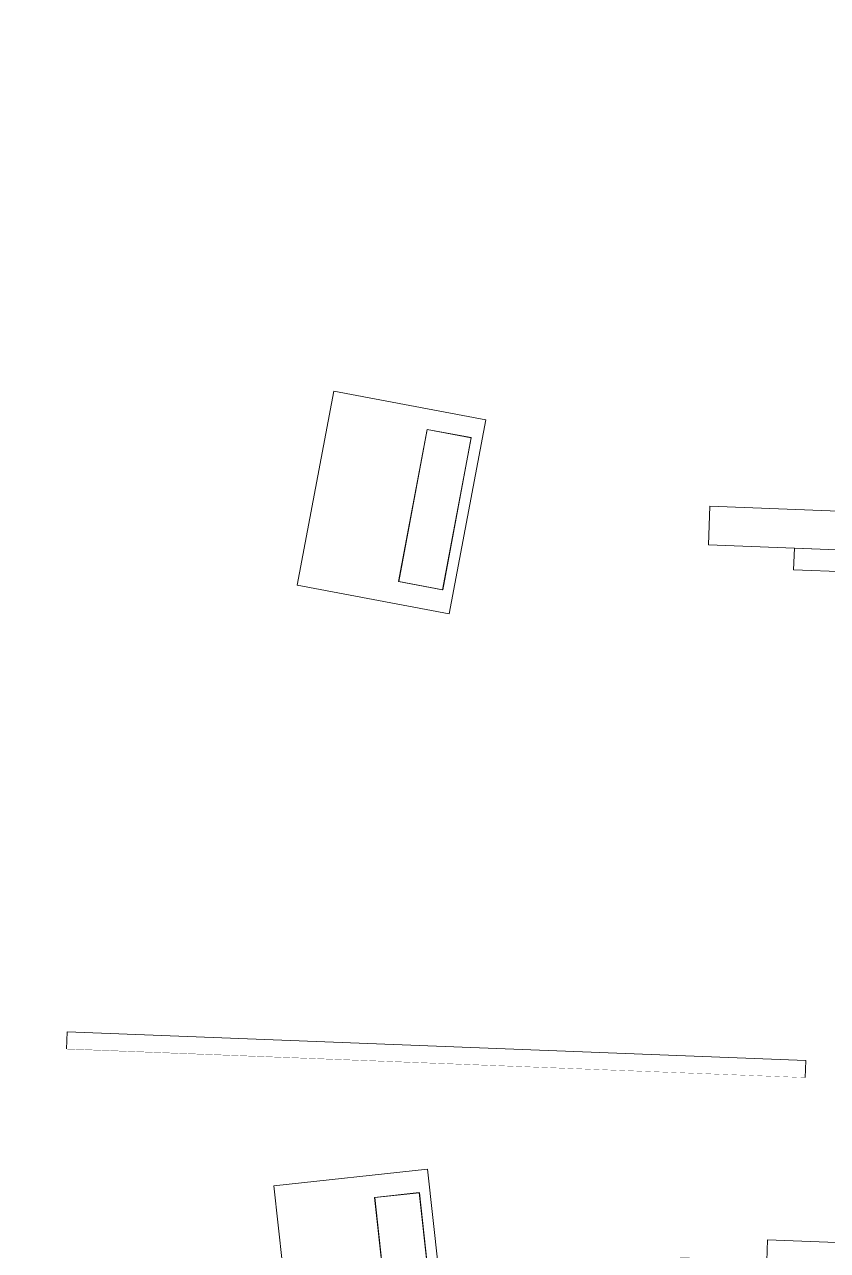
# Model space of a CAD drawing. Header units: millimetres. Extents: x 17924 to 83548, y -4690 to 56252.
# Drawn here: x 65167 to 66101, y 20306 to 21733 of the extents above; entities that cross this region are included whole.
import ezdxf

# ---------------------------------------------------------------- set-up
doc = ezdxf.new("R2010")
doc.units = ezdxf.units.MM
doc.header["$MEASUREMENT"] = 0
for name, color, linetype, lineweight in [('FURN-FILE', 211, 'Continuous', 0), ('FURN-STOR', 213, 'Continuous', 0), ('FURN-WKST', 42, 'Continuous', 13), ('FURN-WKST-SCRN', 92, 'Continuous', 13)]:
    doc.layers.add(name, color=color, linetype=linetype, lineweight=lineweight)

# ---------------------------------------------------------------- blocks, each defined once
blk = doc.blocks.new('*U321')
at = {"color": 0, "linetype": 'ByBlock', "lineweight": -2}
blk.add_wipeout([(-903.1903323073493, -65.17210588034504), (-887.7446711558005, 334.52957231422283), (910.9133117798488, 265.023579532477), (895.4676506283145, -134.67809866205425)], dxfattribs=at)
at = {"color": 0, "linetype": 'ByBlock', "lineweight": -2, "flags": 128}
for points in [[(30.79734058619943, 279.0191949113505), (31.56962920153455, 299.0042786063132), (890.9282280848711, 265.7958681477867), (890.155939469565, 245.8107844528095), (30.79734058619943, 279.0191949113505)], [(-883.2047982233125, -65.94441189899226), (-882.4325096080574, -45.95932820405869), (-23.07391072464816, -79.16773866259973), (-23.84619933996873, -99.15282235755149), (-883.2047982233125, -65.94441189899226)]]:
    blk.add_lwpolyline(points, close=True, dxfattribs=at)
blk = doc.blocks.new('Spine 1800x400_18')
at = {"color": 0, "linetype": 'ByBlock', "lineweight": -2, "extrusion": (0, 0, -1), "rotation": 2.212849044904996}
blk.add_blockref('*U321', (-900.0000621421932, 100.0019586063027), dxfattribs=at)
blk = doc.blocks.new('ws 2400_10')
at = {"color": 0, "linetype": 'ByBlock', "lineweight": -2}
blk.add_wipeout([(-0.0008488859166391194, 749.9999999995237), (2400.002431522466, 750.0027164382302), (2400.0032804084044, 0.0027164387067841744), (0, -3.637978807091713e-12)], dxfattribs=at)
blk = doc.blocks.new('ws 2400_13')
at = {"color": 0, "linetype": 'ByBlock', "lineweight": -2}
blk.add_wipeout([(-0.0008488859020872042, 749.9999999995234), (2400.0024315224655, 750.0027164382338), (2400.003280408404, 0.0027164387065568008), (-1.4551915228366852e-11, 0)], dxfattribs=at)
blk = doc.blocks.new('*U791')
at = {"color": 0, "linetype": 'ByBlock', "lineweight": -2, "flags": 128}
for points in [[(3.637875235297543, 105.9297435535045), (229.6395514689575, 63.21836622041155), (196.2132561646868, -113.6525108320347), (-29.78842006887498, -70.94113349886902), (3.637875235297543, 105.9297435535045)], [(-1.817887515913753, -63.13799520104658), (175.1252945630767, -96.57795521485968), (184.7994481938949, -45.38843445455132), (7.856266114846221, -11.94847444069455), (-1.817887515913753, -63.13799520104658)], [(-1.579579557292163, -63.5735482716118), (175.4262480723701, -96.68030883687607), (185.0040073696655, -45.47266476890945), (7.998179740017804, -12.3659042037616), (-1.579579557292163, -63.5735482716118)]]:
    blk.add_lwpolyline(points, close=True, dxfattribs=at)
blk = doc.blocks.new('*U795')
at = {"color": 0, "linetype": 'ByBlock', "lineweight": -2}
for p, q in [((-77.3504602601788, 248.9608467578073), (-77.92972024992196, 233.9718910320807)), ((7.036208975521731, 245.6996575158846), (-77.3504602601788, 248.9608467578073)), ((6.45694898570946, 230.7107017901581), (-77.92972024992196, 233.9718910320807)), ((-95.50056195680008, -220.6919439465055), (-96.07982194657234, -235.6808996721738)), ((-11.11389272112501, -223.95313318837), (-95.50056195680008, -220.6919439465055)), ((-11.69315271090818, -238.9420889140383), (-96.07982194657234, -235.6808996721738))]:
    blk.add_line(p, q, dxfattribs=at)
at = {"color": 0, "linetype": 'ByBlock', "lineweight": -2, "extrusion": (0, 0, -1), "flags": 128}
for points in [[(-80.3876017323164, 460.5289075268884), (-63.00983924708999, 10.86119856241567), (-107.9767064242405, 9.123418593037059), (-125.3544689094924, 458.7911275575316), (-80.3876017323164, 460.5289075268884)], [(-76.5258870413054, 360.6030174418265), (-66.87155390752378, 110.7870886486853), (-41.88996103139289, 111.7525219649833), (-51.54429416520725, 361.5684507581391), (-76.5258870413054, 360.6030174418265)], [(103.4398813457701, 291.22905686593), (37.70445010518233, 288.6886593941817), (41.46800191511647, 191.3028353341142), (107.2034331556752, 193.8432328058407), (103.4398813457701, 291.22905686593)], [(-47.19984427113377, 249.1512827838087), (-46.23441092546273, 224.1696899393282), (-6.263862322448404, 225.7143832149595), (-7.229295638757321, 250.6959760910395), (-47.19984427113377, 249.1512827838087)], [(-62.23750003566602, -9.123883177293465), (-44.85973755041414, -458.7915921418171), (-89.82660472747011, -460.5293721111666), (-107.2043672130494, -10.86166314670845), (-62.23750003566602, -9.123883177293465)], [(-58.37578534468412, -109.0497732624426), (-48.72145221087339, -358.8657020555402), (-23.73985933477161, -357.9002687392131), (-33.39419246852412, -108.084339946101), (-58.37578534468412, -109.0497732624426)], [(121.5899830423878, -178.4237338383537), (55.85455180179633, -180.9641313100437), (59.61810361176686, -278.3499553701258), (125.3535348523474, -275.8095578984357), (121.5899830423878, -178.4237338383537)], [(-29.04974257448703, -220.5015079204459), (-28.08430922881598, -245.4831007649118), (11.88623937417651, -243.9384074892514), (10.92080605785668, -218.9568146131278), (-29.04974257448703, -220.5015079204459)]]:
    blk.add_lwpolyline(points, close=True, dxfattribs=at)
blk = doc.blocks.new('wrk_61')
at = {"layer": 'FURN-FILE', "color": 0, "linetype": 'Continuous', "lineweight": 0, "extrusion": (0, 0, -1), "rotation": 92.21292925001441}
blk.add_blockref('*U791', (-1426.936658187195, 150.2067273224457), dxfattribs=at)
at = {"layer": 'FURN-FILE', "color": 0, "linetype": 'Continuous', "lineweight": 0, "rotation": 92.21320400544748}
blk.add_blockref('*U795', (599.7811701461906, 152.5824639066705), dxfattribs=at)
at = {"color": 0, "linetype": 'Continuous', "lineweight": 0}
blk.add_wipeout([(1699.9984720042778, 1350.0019241405898), (1249.998472004547, 1350.0014148090268), (1249.9991511132541, 750.0014148093906), (1699.9991511129922, 750.0019241409536)], dxfattribs=at).dxf.layer = 'FURN-FILE'
at = {"color": 0}
blk.add_wipeout([(1249.9984720045472, 1350.0014148090268), (1699.9991511129924, 1350.0014148090268), (1699.9991511129924, 750.0019241409536), (1249.99847200454, 750.0019241409536)], dxfattribs=at).dxf.layer = 'FURN-STOR'
blk = doc.blocks.new('*U815')
at = {"color": 0, "linetype": 'ByBlock', "lineweight": -2, "extrusion": (0, 0, -1), "flags": 128}
for points in [[(-3.637875235297543, 105.9297435535045), (-229.6395514689575, 63.21836622041155), (-196.2132561646868, -113.6525108320347), (29.78842006887862, -70.94113349886902), (-3.637875235297543, 105.9297435535045)], [(1.817887515913753, -63.13799520103203), (-175.1252945630804, -96.57795521485968), (-184.7994481938949, -45.38843445454404), (-7.856266114846221, -11.94847444069455), (1.817887515913753, -63.13799520103203)], [(1.579579557292163, -63.57354827160452), (-175.4262480723737, -96.68030883687607), (-185.0040073696618, -45.47266476890945), (-7.998179740014166, -12.36590420374705), (1.579579557292163, -63.57354827160452)]]:
    blk.add_lwpolyline(points, close=True, dxfattribs=at)
blk = doc.blocks.new('*U819')
at = {"color": 0, "linetype": 'ByBlock', "lineweight": -2}
for p, q in [((-77.3504602601788, 248.9608467578219), (-77.9297202499256, 233.9718910321099)), ((7.036208975521731, 245.6996575158992), (-77.3504602601788, 248.9608467578219)), ((6.456948985713097, 230.7107017901872), (-77.9297202499256, 233.9718910321099)), ((-95.50056195679281, -220.6919439464837), (-96.07982194657234, -235.6808996721666)), ((-11.11389272112865, -223.9531331883481), (-95.50056195679281, -220.6919439464837)), ((-11.69315271090454, -238.9420889140165), (-96.07982194657234, -235.6808996721666))]:
    blk.add_line(p, q, dxfattribs=at)
at = {"color": 0, "linetype": 'ByBlock', "lineweight": -2, "flags": 128}
for points in [[(80.38760173231276, 460.5289075269102), (63.00983924708999, 10.86119856243022), (107.9767064242405, 9.123418593066162), (125.3544689094924, 458.7911275575461), (80.38760173231276, 460.5289075269102)], [(76.5258870413054, 360.6030174418411), (66.87155390752378, 110.7870886486926), (41.88996103139289, 111.7525219650124), (51.54429416520725, 361.5684507581609), (76.5258870413054, 360.6030174418411)], [(-103.4398813457665, 291.2290568659664), (-37.70445010517869, 288.6886593942036), (-41.46800191511647, 191.302835334136), (-107.2034331556752, 193.8432328058552), (-103.4398813457665, 291.2290568659664)], [(47.19984427113377, 249.151282783816), (46.23441092546636, 224.1696899393428), (6.263862322444766, 225.7143832149595), (7.229295638760959, 250.6959760910686), (47.19984427113377, 249.151282783816)], [(62.23750003566602, -9.123883177278913), (44.85973755041414, -458.7915921418025), (89.82660472747011, -460.5293721111666), (107.204367213053, -10.86166314668662), (62.23750003566602, -9.123883177278913)], [(58.37578534468776, -109.0497732624208), (48.72145221086976, -358.8657020555111), (23.73985933477525, -357.9002687391912), (33.39419246852776, -108.0843399460719), (58.37578534468776, -109.0497732624208)], [(-121.5899830423878, -178.4237338383391), (-55.85455180179997, -180.9641313100146), (-59.61810361176322, -278.3499553701113), (-125.353534852351, -275.8095578984212), (-121.5899830423878, -178.4237338383391)], [(29.04974257448339, -220.5015079204168), (28.08430922881598, -245.48310076489), (-11.88623937417287, -243.9384074892296), (-10.92080605786032, -218.956814613106), (29.04974257448339, -220.5015079204168)]]:
    blk.add_lwpolyline(points, close=True, dxfattribs=at)
blk = doc.blocks.new('wrk_65')
at = {"layer": 'FURN-FILE', "color": 0, "linetype": 'Continuous', "lineweight": 0, "extrusion": (0, 0, -1), "rotation": 92.21292925001437}
blk.add_blockref('*U815', (-1426.936658187202, 150.2067273224457), dxfattribs=at)
at = {"layer": 'FURN-FILE', "color": 0, "linetype": 'Continuous', "lineweight": 0, "rotation": 92.21320400544748}
blk.add_blockref('*U819', (599.7811701462051, 152.5824639066668), dxfattribs=at)

msp = doc.modelspace()

# ---------------------------------------------------------------- block references
at = {"layer": 'FURN-WKST-SCRN', "extrusion": (0, 0, -1), "rotation": 2.213139155339487}
msp.add_blockref('Spine 1800x400_18', (-66994.43464842718, 20471.56577098523), dxfattribs=at)

# ---------------------------------------------------------------- next in the draw order: block references
at = {"layer": 'FURN-WKST', "extrusion": (0, 0, -1), "rotation": 2.213139155339487}
msp.add_blockref('ws 2400_10', (-67609.4376842689, 20848.09892458461), dxfattribs=at)
at = {"layer": 'FURN-WKST', "rotation": 177.7868608446605}
msp.add_blockref('ws 2400_13', (67593.99044318251, 20448.38546808937), dxfattribs=at)

# ---------------------------------------------------------------- next in the draw order: block references
at = {"layer": 'FURN-FILE', "linetype": 'Continuous', "lineweight": 0, "extrusion": (0, 0, -1), "rotation": 2.213139155339487}
msp.add_blockref('wrk_61', (-67009.89157819956, 20871.263418742), dxfattribs=at)
at = {"layer": 'FURN-FILE', "linetype": 'Continuous', "lineweight": 0, "rotation": 177.7868608446605}
msp.add_blockref('wrk_65', (66994.4447567156, 20471.56081989671), dxfattribs=at)

doc.saveas('drawing.dxf')
